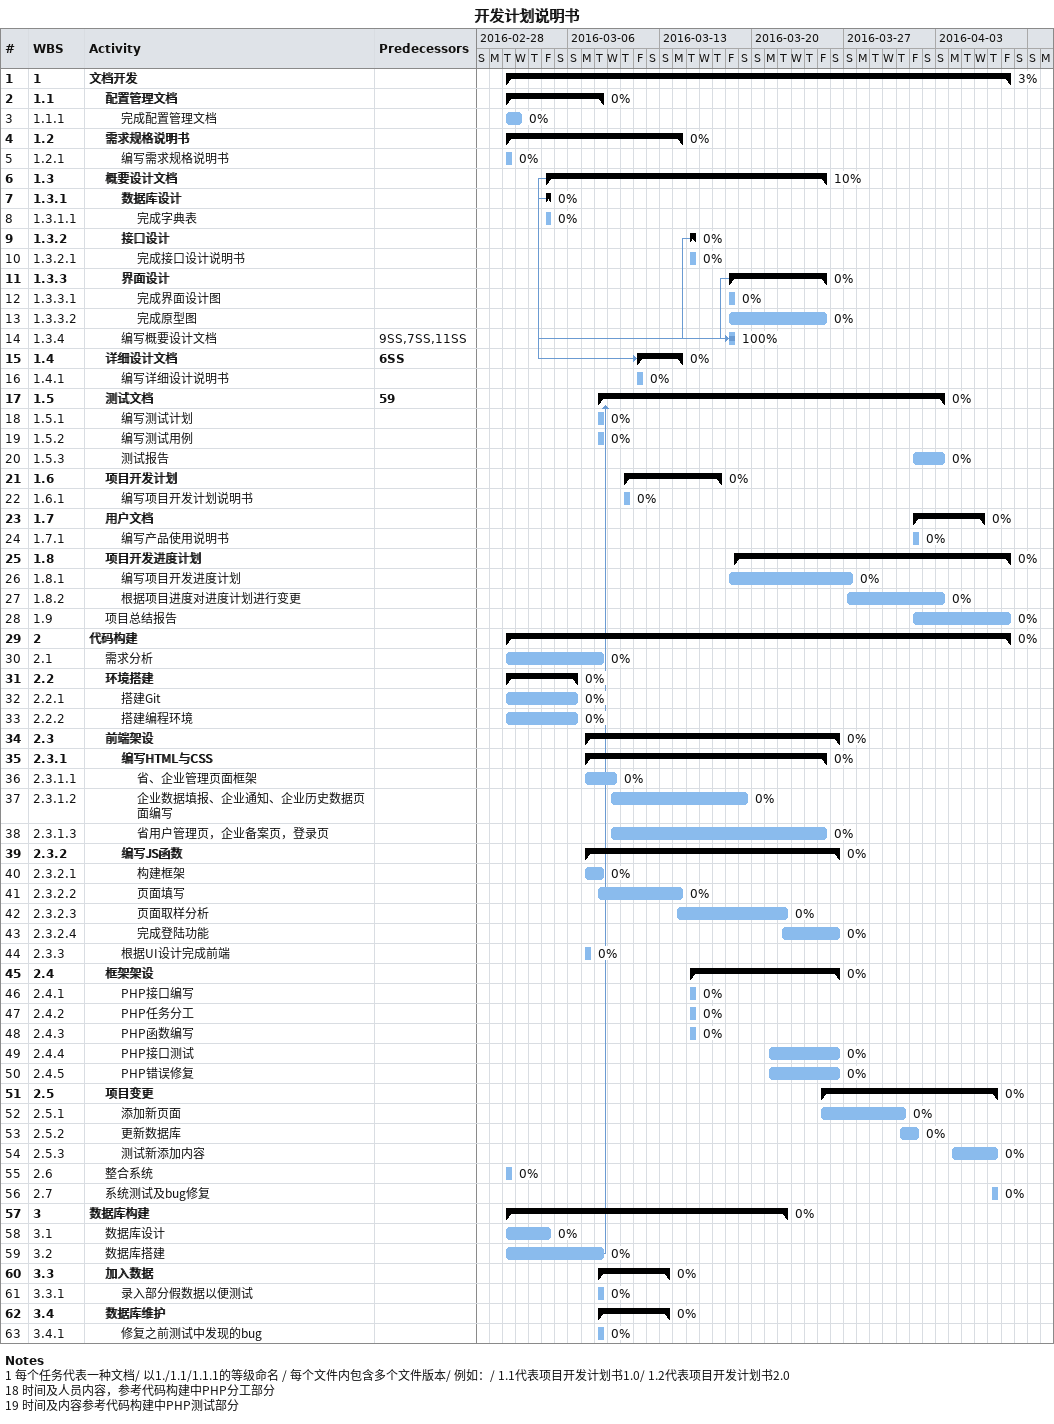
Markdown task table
开发计划说明书

| ID | WBS | Task | Start | Finish | Predecessors | % complete |
|---|---|---|---|---|---|---|
| 1 | 1 | **文档开发** | 2016-03-01 | 2016-04-08 |  | 3 |
| 2 | 1.1 | **配置管理文档** | 2016-03-01 | 2016-03-08 |  | 0 |
| 3 | 1.1.1 | 完成配置管理文档 | 2016-03-01 | 2016-03-02 |  | 0 |
| 4 | 1.2 | **需求规格说明书** | 2016-03-01 | 2016-03-14 |  | 0 |
| 5 | 1.2.1 | 编写需求规格说明书 | 2016-03-01 | 2016-03-01 |  | 0 |
| 6 | 1.3 | **概要设计文档** | 2016-03-04 | 2016-03-25 |  | 10 |
| 7 | 1.3.1 | **数据库设计** | 2016-03-04 | 2016-03-04 |  | 0 |
| 8 | 1.3.1.1 | 完成字典表 | 2016-03-04 | 2016-03-04 |  | 0 |
| 9 | 1.3.2 | **接口设计** | 2016-03-15 | 2016-03-15 |  | 0 |
| 10 | 1.3.2.1 | 完成接口设计说明书 | 2016-03-15 | 2016-03-15 |  | 0 |
| 11 | 1.3.3 | **界面设计** | 2016-03-18 | 2016-03-25 |  | 0 |
| 12 | 1.3.3.1 | 完成界面设计图 | 2016-03-18 | 2016-03-18 |  | 0 |
| 13 | 1.3.3.2 | 完成原型图 | 2016-03-18 | 2016-03-25 |  | 0 |
| 14 | 1.3.4 | 编写概要设计文档 | 2016-03-18 | 2016-03-18 | 9SS, 7SS, 11SS | 100 |
| 15 | 1.4 | **详细设计文档** | 2016-03-11 | 2016-03-14 | 6SS | 0 |
| 16 | 1.4.1 | 编写详细设计说明书 | 2016-03-11 | 2016-03-11 |  | 0 |
| 17 | 1.5 | **测试文档** | 2016-03-08 | 2016-04-03 | 59 | 0 |
| 18 | 1.5.1 | 编写测试计划 | 2016-03-08 | 2016-03-08 |  | 0 |
| 19 | 1.5.2 | 编写测试用例 | 2016-03-08 | 2016-03-08 |  | 0 |
| 20 | 1.5.3 | 测试报告 | 2016-04-01 | 2016-04-03 |  | 0 |
| 21 | 1.6 | **项目开发计划** | 2016-03-10 | 2016-03-17 |  | 0 |
| 22 | 1.6.1 | 编写项目开发计划说明书 | 2016-03-10 | 2016-03-10 |  | 0 |
| 23 | 1.7 | **用户文档** | 2016-04-01 | 2016-04-06 |  | 0 |
| 24 | 1.7.1 | 编写产品使用说明书 | 2016-04-01 | 2016-04-01 |  | 0 |
| 25 | 1.8 | **项目开发进度计划** | 2016-03-18 | 2016-04-08 |  | 0 |
| 26 | 1.8.1 | 编写项目开发进度计划 | 2016-03-18 | 2016-03-27 |  | 0 |
| 27 | 1.8.2 | 根据项目进度对进度计划进行变更 | 2016-03-27 | 2016-04-03 |  | 0 |
| 28 | 1.9 | 项目总结报告 | 2016-04-01 | 2016-04-08 |  | 0 |
| 29 | 2 | **代码构建** | 2016-03-01 | 2016-04-08 |  | 0 |
| 30 | 2.1 | 需求分析 | 2016-03-01 | 2016-03-08 |  | 0 |
| 31 | 2.2 | **环境搭建** | 2016-03-01 | 2016-03-06 |  | 0 |
| 32 | 2.2.1 | 搭建Git | 2016-03-01 | 2016-03-06 |  | 0 |
| 33 | 2.2.2 | 搭建编程环境 | 2016-03-01 | 2016-03-06 |  | 0 |
| 34 | 2.3 | **前端架设** | 2016-03-07 | 2016-03-26 |  | 0 |
| 35 | 2.3.1 | **编写HTML与CSS** | 2016-03-07 | 2016-03-25 |  | 0 |
| 36 | 2.3.1.1 | 省、企业管理页面框架 | 2016-03-07 | 2016-03-09 |  | 0 |
| 37 | 2.3.1.2 | 企业数据填报、企业通知、企业历史数据页面编写 | 2016-03-09 | 2016-03-19 |  | 0 |
| 38 | 2.3.1.3 | 省用户管理页，企业备案页，登录页 | 2016-03-09 | 2016-03-25 |  | 0 |
| 39 | 2.3.2 | **编写JS函数** | 2016-03-07 | 2016-03-26 |  | 0 |
| 40 | 2.3.2.1 | 构建框架 | 2016-03-07 | 2016-03-08 |  | 0 |
| 41 | 2.3.2.2 | 页面填写 | 2016-03-08 | 2016-03-14 |  | 0 |
| 42 | 2.3.2.3 | 页面取样分析 | 2016-03-14 | 2016-03-22 |  | 0 |
| 43 | 2.3.2.4 | 完成登陆功能 | 2016-03-22 | 2016-03-26 |  | 0 |
| 44 | 2.3.3 | 根据UI设计完成前端 | 2016-03-07 | 2016-03-07 |  | 0 |
| 45 | 2.4 | **框架架设** | 2016-03-15 | 2016-03-26 |  | 0 |
| 46 | 2.4.1 | PHP接口编写 | 2016-03-15 | 2016-03-15 |  | 0 |
| 47 | 2.4.2 | PHP任务分工 | 2016-03-15 | 2016-03-15 |  | 0 |
| 48 | 2.4.3 | PHP函数编写 | 2016-03-15 | 2016-03-15 |  | 0 |
| 49 | 2.4.4 | PHP接口测试 | 2016-03-21 | 2016-03-26 |  | 0 |
| 50 | 2.4.5 | PHP错误修复 | 2016-03-21 | 2016-03-26 |  | 0 |
| 51 | 2.5 | **项目变更** | 2016-03-25 | 2016-04-07 |  | 0 |
| 52 | 2.5.1 | 添加新页面 | 2016-03-25 | 2016-03-31 |  | 0 |
| 53 | 2.5.2 | 更新数据库 | 2016-03-31 | 2016-04-01 |  | 0 |
| 54 | 2.5.3 | 测试新添加内容 | 2016-04-04 | 2016-04-07 |  | 0 |
| 55 | 2.6 | 整合系统 | 2016-03-01 | 2016-03-01 |  | 0 |
| 56 | 2.7 | 系统测试及bug修复 | 2016-04-07 | 2016-04-07 |  | 0 |
| 57 | 3 | **数据库构建** | 2016-03-01 | 2016-03-22 |  | 0 |
| 58 | 3.1 | 数据库设计 | 2016-03-01 | 2016-03-04 |  | 0 |
| 59 | 3.2 | 数据库搭建 | 2016-03-01 | 2016-03-08 |  | 0 |
| 60 | 3.3 | **加入数据** | 2016-03-08 | 2016-03-13 |  | 0 |
| 61 | 3.3.1 | 录入部分假数据以便测试 | 2016-03-08 | 2016-03-08 |  | 0 |
| 62 | 3.4 | **数据库维护** | 2016-03-08 | 2016-03-13 |  | 0 |
| 63 | 3.4.1 | 修复之前测试中发现的bug | 2016-03-08 | 2016-03-08 |  | 0 |

Notes
- 1: 每个任务代表一种文档 / 以1./1.1/1.1.1的等级命名 / 每个文件内包含多个文件版本 / 例如： / 1.1代表项目开发计划书1.0/ 1.2代表项目开发计划书2.0
- 18: 时间及人员内容，参考代码构建中PHP分工部分
- 19: 时间及内容参考代码构建中PHP测试部分
